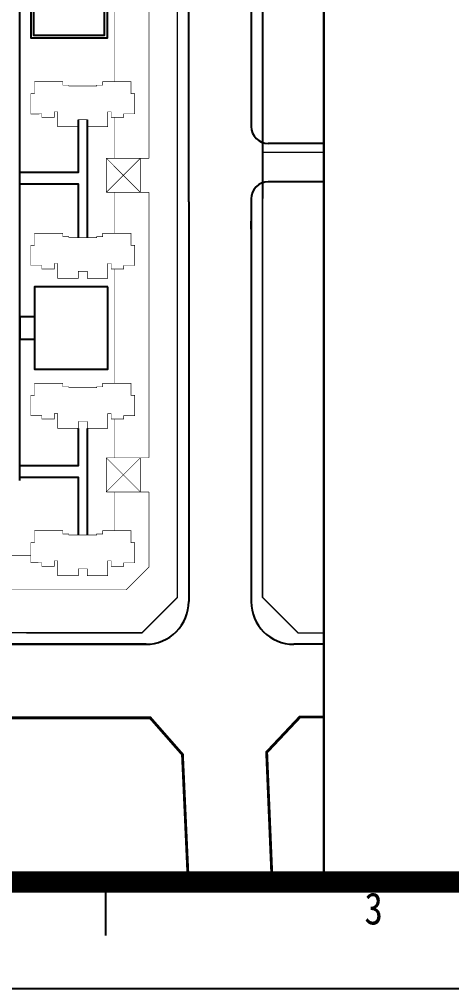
# Model space of a CAD drawing. Extents: x 164940 to 3842273, y 640355 to 1124023.
# Drawn here: x 3725085 to 3728129, y 1078630 to 1085448 of the extents above; entities that cross this region are included whole.
import ezdxf
from ezdxf.enums import TextEntityAlignment as Align

# ---------------------------------------------------------------- set-up
doc = ezdxf.new("R2010")
doc.units = 0
doc.header["$LTSCALE"] = 1000
doc.header["$MEASUREMENT"] = 0
doc.linetypes.add('ACAD_ISO04W100', pattern=[30.5, 24, -3, 0.5, -3])
for name, color, linetype in [('l-123', 7, 'Continuous'), ('ROAD', 4, 'Continuous'), ('T-房间', 7, 'Continuous'), ('TK', 6, 'Continuous'), ('红线', 1, 'Continuous'), ('道牙', 3, 'Continuous')]:
    doc.layers.add(name, color=color, linetype=linetype)
doc.styles.add('TKZ1', font='SIMHEI.TTF', dxfattribs={"width": 0.7})

# ---------------------------------------------------------------- blocks, each defined once
blk = doc.blocks.new('图框')
for p, q in [((-129633.4793015235, -504211.2319678301), (-129633.4793015235, -503711.2319678301)), ((-142208.4793015235, -504711.2319678301), (-58108.4793015235, -504711.2319678301))]:
    blk.add_line(p, q)
at = {"const_width": 200}
blk.add_lwpolyline([(-59108.4793015235, -446311.2319678301), (-139708.4793015235, -446311.2319678301), (-139708.4793015235, -503711.2319678301), (-59108.4793015235, -503711.2319678301)], close=True, dxfattribs=at)
at = {"style": 'TKZ1', "width": 0.85}
blk.add_text('3', height=300, dxfattribs=at).set_placement((-127114.7293015235, -503961.2319678301), align=Align.MIDDLE)

msp = doc.modelspace()

# ---------------------------------------------------------------- linework, layer by layer
at = {"color": 8}
msp.add_line((3726797.338207325, 1086892.913574268), (3726797.338207325, 1084188.502696686), dxfattribs=at)
at = {"color": 8, "linetype": 'Continuous', "const_width": 20, "flags": 128}
for points in [[(3726273.745208707, 1079391.373353348), (3726233.433842471, 1080276.642506634), (3726006.734805208, 1080534.559075747), (3723730.204281013, 1080534.559075747), (3723511.749593008, 1080283.918598694), (3723511.749593008, 1079386.588290808)], [(3727229.37081619, 1080540.179423437), (3727060.077024827, 1080540.179423437), (3726826.436584469, 1080292.444382225), (3726865.152682781, 1079372.927210265)]]:
    msp.add_lwpolyline(points, dxfattribs=at)
at = {"layer": 'l-123', "ltscale": 6}
msp.add_line((3727229.37081619, 1079378.863604319), (3727229.37081619, 1092135.633431011), dxfattribs=at)
msp.add_lwpolyline([(3718145.982438669, 1092135.633431011), (3727229.37081619, 1092135.633431011), (3727229.37081619, 1079378.863604319), (3718145.982438669, 1079378.863604319)], close=True, dxfattribs=at)
at = {"layer": 'ROAD', "color": 8}
for p, q in [((3725084.895014714, 1087278.954498888), (3725084.882702649, 1082205.086141963)), ((3726277.333731342, 1084165.638755531), (3726277.333731342, 1087134.94029668)), ((3727229.37081619, 1084574.902155929), (3726837.333731389, 1084574.902155929)), ((3727229.37081619, 1084574.902155929), (3726837.333731389, 1084574.902155929)), ((3727229.37081619, 1084306.122924526), (3726837.333731389, 1084306.122924526)), ((3726277.333731342, 1084165.638755531), (3726277.333731342, 1081352.545171053))]:
    msp.add_line(p, q, dxfattribs=at)
at = {"layer": 'ROAD', "color": 8, "ltscale": 6}
for points in [[(3725164.891239496, 1085538.087430102), (3725164.891239496, 1085318.087430102), (3725704.891239496, 1085318.087430102), (3725704.891239496, 1086158.087430102), (3725164.891239496, 1086158.087430102), (3725164.891239496, 1085938.087430102)], [(3725184.891239496, 1085538.087430102), (3725184.891239496, 1085338.087430102), (3725684.891239496, 1085338.087430102), (3725684.891239496, 1086138.087430102), (3725184.891239496, 1086138.087430102), (3725184.891239496, 1085938.087430102)], [(3725499.342292052, 1084741.637272005), (3725499.342292052, 1084370.62863103), (3725084.888720697, 1084370.629636728)], [(3725563.342291646, 1084741.637271967), (3725563.342291646, 1083912.862288159)], [(3725084.888526572, 1084290.629636728), (3725499.342292052, 1084290.62863103), (3725499.342292052, 1083912.86228814)], [(3725499.342292108, 1082571.037466422), (3725499.342292108, 1082308.061957833), (3725084.882952522, 1082308.06235372)], [(3725563.342291692, 1082571.037466422), (3725563.342291692, 1081821.078245033)], [(3725084.882758398, 1082228.06235372), (3725499.342292108, 1082228.061957833), (3725499.342292108, 1081821.078245033)]]:
    msp.add_lwpolyline(points, dxfattribs=at)
msp.add_lwpolyline([(3725707.342291696, 1083566.862288163), (3725191.342291895, 1083566.862288163), (3725191.342291895, 1082987.037466437), (3725707.342291696, 1082987.037466437)], close=True, dxfattribs=at)
at = {"layer": 'ROAD', "color": 8}
msp.add_lwpolyline([(3725191.342291895, 1083196.9498773), (3725091.341434082, 1083196.949924276), (3725091.341434082, 1083356.949924276), (3725191.342291895, 1083356.9498773)], close=True, dxfattribs=at)
at = {"layer": 'ROAD', "color": 8, "ltscale": 6}
msp.add_lwpolyline([(3724110.946476411, 1081965.086724301), (3723644.894482324, 1081965.086724263, 0.4142135623506111), (3723524.894482333, 1081845.086724263), (3723524.894482333, 1081199.156540044, 0.3780738280428828), (3723629.940050662, 1081080.091998827), (3723831.619291173, 1081054.761212756, 0.03109603935615512), (3723846.501601243, 1081053.825775654), (3725977.153427338, 1081052.545225237)], format="xyb", dxfattribs=at)
at = {"layer": 'ROAD', "color": 8}
for centre, radius, start, end in [((3726837.333731389, 1084694.902155929), 120, 180, 270), ((3725977.333731342, 1081352.545171053), 300, 269.9655555673842, 0)]:
    msp.add_arc(centre, radius, start, end, dxfattribs=at)
at = {"layer": 'T-房间', "ltscale": 6, "const_width": 4}
for points in [[(3725757.346745625, 1085649.105451786), (3725757.346748186, 1085009.637272031)], [(3725997.346751101, 1084470.946125285), (3725997.346746203, 1085649.105451786)], [(3725757.346749267, 1084759.637272068), (3725757.34675057, 1084471.148561676)], [(3725697.346751157, 1084471.249779862), (3725697.346751157, 1084231.249779862)], [(3725697.346751157, 1084471.199170769), (3725937.346751157, 1084230.996563629)], [(3725697.346751157, 1084471.199170769), (3725997.346751101, 1084470.946125285)], [(3725937.346751157, 1084470.996734396), (3725697.346751157, 1084231.249779862)], [(3725937.346751157, 1084471.016402309), (3725937.346751157, 1084231.016231541)], [(3725997.346752116, 1084230.996563629), (3725697.346751157, 1084230.996563629)], [(3725757.346751735, 1084230.996563629), (3725757.346753048, 1083942.862288178)], [(3725997.346760098, 1082363.754200906), (3725997.346752116, 1084230.996563629)], [(3725757.346754119, 1083692.862288215), (3725757.34675777, 1082887.037466437)], [(3725757.34675885, 1082637.037466456), (3725757.346760023, 1082363.956637298)], [(3725697.346760545, 1082364.057855484), (3725697.346760545, 1082124.057855484)], [(3725697.346760545, 1082364.007246391), (3725937.346760545, 1082123.804639251)], [(3725697.346760545, 1082364.007246391), (3725997.346760098, 1082363.754200906)], [(3725937.346760545, 1082363.804809999), (3725697.346760545, 1082124.057855484)], [(3725937.346760545, 1082363.804809999), (3725937.346760545, 1082123.804639251)], [(3723764.658111993, 1081435.078245), (3725837.346764037, 1081435.078245018), (3725997.346763348, 1081595.078245018), (3725997.346761113, 1082123.804639251)], [(3725997.346761113, 1082123.804639251), (3725697.346760545, 1082123.804639251)], [(3725757.346761066, 1082123.804639251), (3725757.34676224, 1081851.078245015)], [(3725165.34229188, 1081675.078244758), (3724792.894483076, 1081675.078244813)]]:
    msp.add_lwpolyline(points, dxfattribs=at)
for points in [[(3725897.342291938, 1084925.637272046), (3725871.342291951, 1084925.637272046), (3725871.342291951, 1085009.637272031), (3725671.342291942, 1085009.637272049), (3725671.342291942, 1084985.637272046), (3725629.34229194, 1084985.637272046), (3725629.34229194, 1084979.637272031), (3725433.342291953, 1084979.637271975), (3725433.342291953, 1084985.637272046), (3725391.342291951, 1084985.637272046), (3725391.342291951, 1085009.637272049), (3725191.342291942, 1085009.637272031), (3725191.342291942, 1084925.637272046), (3725165.342291946, 1084925.637272046), (3725165.342291918, 1084783.63727209), (3725243.342291944, 1084783.637272072), (3725243.342291944, 1084759.637272068), (3725331.342291942, 1084759.637272068), (3725331.342291942, 1084797.565533695), (3725355.34229215, 1084797.565533695), (3725355.34229215, 1084693.637272035), (3725499.342292154, 1084693.637272035), (3725499.342292117, 1084741.637272005), (3725563.342291776, 1084741.637271967), (3725563.342291739, 1084693.637272035), (3725707.342291743, 1084693.637272035), (3725707.342291743, 1084797.565533695), (3725731.342291942, 1084797.565533695), (3725731.342291942, 1084759.637272068), (3725819.342291949, 1084759.637272068), (3725819.34229194, 1084783.637272072), (3725897.342291947, 1084783.637272072)], [(3725897.342291929, 1083858.862288174), (3725871.342291933, 1083858.862288174), (3725871.342291933, 1083942.862288178), (3725671.342291923, 1083942.862288178), (3725671.342291923, 1083918.862288193), (3725629.342291921, 1083918.862288193), (3725629.342291921, 1083912.862288178), (3725433.342291934, 1083912.862288122), (3725433.342291934, 1083918.862288193), (3725391.342291933, 1083918.862288193), (3725391.342291933, 1083942.862288178), (3725191.342291933, 1083942.862288178), (3725191.342291933, 1083858.862288174), (3725165.342291927, 1083858.862288174), (3725165.342291908, 1083716.862288219), (3725243.342291925, 1083716.862288219), (3725243.342291925, 1083692.862288215), (3725331.342291933, 1083692.862288215), (3725331.342291933, 1083730.790549841), (3725355.342292132, 1083730.790549841), (3725355.342292132, 1083626.862288181), (3725499.342292136, 1083626.862288181), (3725499.342292108, 1083674.862288152), (3725563.342291757, 1083674.862288114), (3725563.34229173, 1083626.862288181), (3725707.342291724, 1083626.862288181), (3725707.342291724, 1083730.790549841), (3725731.342291933, 1083730.790549841), (3725731.342291933, 1083692.862288215), (3725819.342291931, 1083692.862288215), (3725819.342291931, 1083716.862288219), (3725897.342291929, 1083716.862288219)], [(3725897.34229191, 1082803.037466452), (3725871.342291914, 1082803.037466452), (3725871.342291914, 1082887.037466456), (3725671.342291905, 1082887.037466456), (3725671.342291905, 1082863.037466452), (3725629.342291903, 1082863.037466471), (3725629.342291903, 1082857.037466437), (3725433.342291925, 1082857.0374664), (3725433.342291925, 1082863.037466452), (3725391.342291923, 1082863.037466452), (3725391.342291923, 1082887.037466456), (3725191.342291914, 1082887.037466456), (3725191.342291914, 1082803.037466452), (3725165.342291908, 1082803.037466452), (3725165.34229189, 1082661.037466497), (3725243.342291916, 1082661.037466497), (3725243.342291916, 1082637.037466493), (3725331.342291914, 1082637.037466493), (3725331.342291914, 1082674.965728101), (3725355.342292123, 1082674.965728101), (3725355.342292113, 1082571.03746646), (3725499.342292117, 1082571.03746646), (3725499.342292089, 1082619.03746643), (3725563.342291739, 1082619.037466374), (3725563.342291711, 1082571.03746646), (3725707.342291715, 1082571.03746646), (3725707.342291715, 1082674.965728101), (3725731.342291914, 1082674.965728101), (3725731.342291914, 1082637.037466493), (3725819.342291912, 1082637.037466493), (3725819.342291912, 1082661.037466497), (3725897.34229192, 1082661.037466497)], [(3725897.342291892, 1081767.078245048), (3725871.342291905, 1081767.078245048), (3725871.342291905, 1081851.078245052), (3725671.342291895, 1081851.078245052), (3725671.342291895, 1081827.078245048), (3725629.342291893, 1081827.078245067), (3725629.342291893, 1081821.078245033), (3725433.342291906, 1081821.078244977), (3725433.342291906, 1081827.078245048), (3725391.342291905, 1081827.078245048), (3725391.342291905, 1081851.078245052), (3725191.342291895, 1081851.078245052), (3725191.342291895, 1081767.078245048), (3725165.342291899, 1081767.078245048), (3725165.342291871, 1081625.078245093), (3725243.342291897, 1081625.078245074), (3725243.342291897, 1081601.078245071), (3725331.342291905, 1081601.078245071), (3725331.342291905, 1081639.006506697), (3725355.342292104, 1081639.006506697), (3725355.342292104, 1081535.078245056), (3725499.342292108, 1081535.078245037), (3725499.34229207, 1081583.078245026), (3725563.34229173, 1081583.07824497), (3725563.342291692, 1081535.078245037), (3725707.342291696, 1081535.078245037), (3725707.342291696, 1081639.006506697), (3725731.342291905, 1081639.006506697), (3725731.342291905, 1081601.078245071), (3725819.342291903, 1081601.078245071), (3725819.342291903, 1081625.078245074), (3725897.342291901, 1081625.078245074)]]:
    msp.add_lwpolyline(points, close=True, dxfattribs=at)
at = {"layer": '红线', "color": 8, "linetype": 'ACAD_ISO04W100', "const_width": 10}
msp.add_lwpolyline([(3726197.339290081, 1087165.430173472), (3726197.346945608, 1090295.988684025), (3725947.348249739, 1090546.808824864), (3724647.54870124, 1090551.06773951), (3723867.982304644, 1090510.586261236), (3723074.238707617, 1090369.236356866), (3720452.680559836, 1090233.135638227), (3720302.308689149, 1090225.308642191), (3720052.458282847, 1089962.350631923), (3720050.245821567, 1087314.379733157), (3720050.118282463, 1087163.790173203), (3720047.343629066, 1083835.896286414), (3720045.497204892, 1081485.964490873), (3720295.300534049, 1081235.814163469), (3720445.298347238, 1081235.729201537), (3723045.22639606, 1081234.160205935), (3723845.158904528, 1081133.689184793), (3725947.339249074, 1081132.429184587), (3726197.346945608, 1081382.265607853), (3726197.339290081, 1083971.689649996)], close=True, dxfattribs=at)
at = {"layer": '红线', "color": 8, "const_width": 10}
for points in [[(3727229.37081619, 1090542.488349852), (3727047.335648097, 1090543.113827602), (3726797.337123871, 1090293.972829272), (3726797.337123871, 1087165.425998614), (3726797.337123871, 1084512.922924802), (3727229.37081619, 1084512.922924802)], [(3726797.333748031, 1084512.922924802), (3726797.333748031, 1083971.685998616), (3726797.333748031, 1081381.976552409), (3727047.333731389, 1081131.885330611), (3727229.37081619, 1081131.818907604)], [(3727229.37081619, 1084512.922924802), (3726797.337123871, 1084512.922924802)]]:
    msp.add_lwpolyline(points, dxfattribs=at)
at = {"layer": '道牙', "color": 8, "ltscale": 100}
for p, q in [((3726717.333731389, 1087134.933071014), (3726717.333731389, 1084694.902155929)), ((3726717.333731389, 1084186.122924526), (3726717.333731389, 1081352.035623871)), ((3726717.333731389, 1083971.825330619), (3726717.333731389, 1084029.48140663)), ((3725977.414623683, 1081052.545067304), (3723840.464329699, 1081053.829403174)), ((3727229.37081619, 1081051.958234281), (3727017.224265223, 1081052.035643839))]:
    msp.add_line(p, q, dxfattribs=at)
for centre, radius, start, end in [((3726837.333731389, 1084186.122924526), 120, 90, 180), ((3727017.333731389, 1081352.035623871), 300, 180, 269.979082545202)]:
    msp.add_arc(centre, radius, start, end, dxfattribs=at)

# ---------------------------------------------------------------- block references
at = {"layer": 'TK', "xscale": 0.7491082046180964, "yscale": 0.749108204501681, "zscale": 0.7491082045191116}
msp.add_blockref('图框', (3822802.750538157, 1456713.08017107), dxfattribs=at)

doc.saveas('drawing.dxf')
